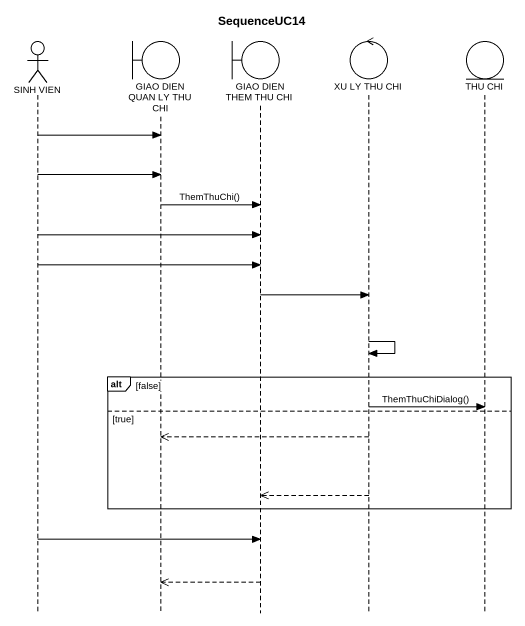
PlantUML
@startuml
title SequenceUC14
hide footbox
actor "SINH VIEN" as SINH_VIEN
boundary "GIAO DIEN QUAN LY THU CHI" as GIAO_DIEN_QUAN_LY_THU_CHI
boundary "GIAO DIEN THEM THU CHI" as GIAO_DIEN_THEM_THU_CHI
control "XU LY THU CHI" as XU_LY_THU_CHI
entity "THU CHI" as THU_CHI

SINH_VIEN -> GIAO_DIEN_QUAN_LY_THU_CHI
SINH_VIEN -> GIAO_DIEN_QUAN_LY_THU_CHI
GIAO_DIEN_QUAN_LY_THU_CHI -> GIAO_DIEN_THEM_THU_CHI : ThemThuChi()
SINH_VIEN -> GIAO_DIEN_THEM_THU_CHI
SINH_VIEN -> GIAO_DIEN_THEM_THU_CHI
GIAO_DIEN_THEM_THU_CHI -> XU_LY_THU_CHI
XU_LY_THU_CHI -> XU_LY_THU_CHI
alt false
  XU_LY_THU_CHI -> THU_CHI : ThemThuChiDialog()
else true
  XU_LY_THU_CHI -->> GIAO_DIEN_QUAN_LY_THU_CHI
  XU_LY_THU_CHI -->> GIAO_DIEN_THEM_THU_CHI
end
SINH_VIEN -> GIAO_DIEN_THEM_THU_CHI
GIAO_DIEN_THEM_THU_CHI -->> GIAO_DIEN_QUAN_LY_THU_CHI
@enduml
